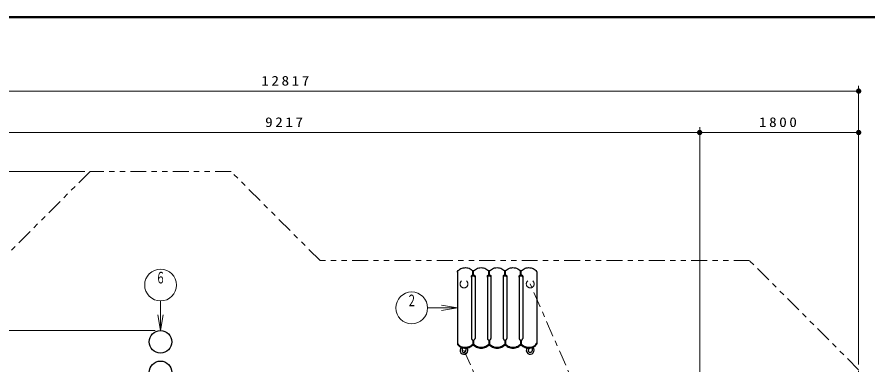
# Model space of a CAD drawing. Units: millimetres on the paper, scale 1:60. Extents: x -385 to 0, y -594 to 267.
# Drawn here: x -296.4 to -135.9, y 201.4 to 267 of the extents above; entities that cross this region are included whole.
import ezdxf
from ezdxf.enums import TextEntityAlignment as Align

# ---------------------------------------------------------------- set-up
doc = ezdxf.new("R2010")
doc.units = ezdxf.units.MM
doc.linetypes.add('USER2', pattern=[6, 3, -1, 1, -1])
doc.linetypes.add('USER3', pattern=[8, 3, -1, 1, -1, 1, -1])
doc.layers.add('1_60', color=7, linetype='Continuous', lineweight=25)
doc.layers.add('NAKAMURA図枠', color=7, linetype='Continuous', lineweight=13)
doc.styles.add('ＭＳ ゴシック', font='')
doc.styles.get('ＭＳ ゴシック').set_extended_font_data('MS Gothic')

# ---------------------------------------------------------------- blocks, each defined once
blk = doc.blocks.new('filled_dot')
at = {"color": 0, "linetype": 'Continuous', "lineweight": -2, "const_width": 1.25}
blk.add_lwpolyline([(-0.625, 0, 1), (0.625, 0, 1)], format="xyb", close=True, dxfattribs=at)

msp = doc.modelspace()

# ---------------------------------------------------------------- linework, layer by layer
at = {"layer": '1_60', "lineweight": 13}
for p, q in [((-137.519, 229.268), (-137.519, 254.035)), ((-351.128, 253.035), (-137.519, 253.035)), ((-167.519, 139.433), (-167.519, 246.229)), ((-137.519, 201.49), (-137.519, 246.229)), ((-321.128, 245.229), (-167.519, 245.229)), ((-167.519, 245.229), (-137.519, 245.229)), ((-283.563, 237.874), (-372.842, 237.874)), ((-269.256, 207.874), (-269.256, 213.461)), ((-213.25, 212.155), (-218.863, 212.155)), ((-216.25, 212.655), (-213.25, 212.155)), ((-213.25, 212.155), (-216.25, 211.655)), ((-213.25, 212.155), (-216.25, 212.155)), ((-269.256, 207.874), (-269.756, 210.874)), ((-268.756, 210.874), (-269.256, 207.874)), ((-269.256, 207.874), (-269.256, 210.874)), ((-270.256, 207.874), (-362.387, 207.874))]:
    msp.add_line(p, q, dxfattribs=at)
at = {"layer": '1_60', "color": 131}
for p, q in [((-213.25, 218.909), (-213.25, 205.401)), ((-210.316, 218.374), (-210.316, 219.196)), ((-210.183, 218.374), (-210.183, 219.196)), ((-207.316, 218.374), (-207.316, 219.196)), ((-207.183, 218.374), (-207.183, 219.196)), ((-204.316, 218.374), (-204.316, 219.196)), ((-204.183, 218.374), (-204.183, 219.196)), ((-201.316, 218.374), (-201.316, 219.196)), ((-201.183, 218.374), (-201.183, 219.196)), ((-198.25, 218.909), (-198.25, 205.401)), ((-210.583, 218.107), (-210.583, 206.366)), ((-209.916, 218.107), (-209.916, 206.366)), ((-207.583, 218.107), (-207.583, 206.366)), ((-206.916, 218.107), (-206.916, 206.366)), ((-204.583, 218.107), (-204.583, 206.366)), ((-203.916, 218.107), (-203.916, 206.366)), ((-201.583, 218.107), (-201.583, 206.366)), ((-200.916, 218.107), (-200.916, 206.366)), ((-210.316, 206.099), (-210.316, 205.277)), ((-210.183, 206.099), (-210.183, 205.277)), ((-207.316, 206.099), (-207.316, 205.277)), ((-207.183, 206.099), (-207.183, 205.277)), ((-204.316, 206.099), (-204.316, 205.277)), ((-204.183, 206.099), (-204.183, 205.277)), ((-201.316, 206.099), (-201.316, 205.277)), ((-201.183, 206.099), (-201.183, 205.277))]:
    msp.add_line(p, q, dxfattribs=at)
at = {"layer": '1_60', "linetype": 'USER2', "lineweight": 13}
for p, q in [((-188.006, 190.333), (-199.5, 216.677)), ((-212, 204.177), (-200.506, 177.833))]:
    msp.add_line(p, q, dxfattribs=at)
at = {"layer": '1_60'}
for p, q in [((-212.356, 204.658), (-212.356, 204.177)), ((-211.644, 204.568), (-211.644, 204.177)), ((-199.855, 204.568), (-199.855, 204.177)), ((-199.144, 204.658), (-199.144, 204.177))]:
    msp.add_line(p, q, dxfattribs=at)
at = {"layer": '1_60', "linetype": 'USER3', "lineweight": 13}
msp.add_lwpolyline([(-239.15, 221.075), (-255.95, 237.874), (-282.563, 237.874), (-299.362, 221.075), (-333.021, 221.075), (-351.128, 202.968), (-351.128, 177.697), (-328.991, 155.56), (-337.805, 146.746), (-337.805, 121.419), (-316.765, 100.379), (-229.029, 100.379), (-225.74, 97.09), (-219.897, 97.09), (-208.33, 85.523), (-180.183, 85.523), (-166.023, 99.683), (-155.122, 99.683), (-137.519, 117.285), (-137.519, 200.49), (-158.104, 221.075)], close=True, dxfattribs=at)
at = {"layer": '1_60', "color": 131}
for points in [[(-213.25, 218.909), (-213.248, 218.935), (-213.244, 218.961), (-213.236, 218.986), (-213.225, 219.011), (-213.217, 219.026), (-213.208, 219.041)], [(-213.208, 219.041), (-213.085, 219.197), (-212.936, 219.339), (-212.766, 219.462), (-212.576, 219.565), (-212.371, 219.647), (-212.155, 219.704), (-211.931, 219.737), (-211.703, 219.744), (-211.477, 219.726), (-211.255, 219.683), (-211.043, 219.616), (-210.844, 219.526), (-210.662, 219.414), (-210.5, 219.283)], [(-210.583, 218.107), (-210.58, 218.142), (-210.572, 218.177), (-210.558, 218.211), (-210.538, 218.243), (-210.514, 218.273), (-210.485, 218.3), (-210.453, 218.323), (-210.416, 218.343), (-210.377, 218.359), (-210.336, 218.37), (-210.293, 218.377), (-210.25, 218.38), (-210.206, 218.377), (-210.163, 218.37), (-210.122, 218.359), (-210.083, 218.343), (-210.047, 218.323), (-210.014, 218.3), (-209.985, 218.273), (-209.961, 218.243), (-209.942, 218.211), (-209.928, 218.177), (-209.919, 218.142), (-209.916, 218.107)], [(-210.583, 217.944), (-210.58, 217.979), (-210.572, 218.014), (-210.558, 218.048), (-210.538, 218.08), (-210.514, 218.11), (-210.485, 218.137), (-210.453, 218.16), (-210.416, 218.18), (-210.377, 218.196), (-210.336, 218.207), (-210.293, 218.214), (-210.25, 218.217), (-210.206, 218.214), (-210.163, 218.207), (-210.122, 218.196), (-210.083, 218.18), (-210.047, 218.16), (-210.014, 218.137), (-209.985, 218.11), (-209.961, 218.08), (-209.942, 218.048), (-209.928, 218.014), (-209.919, 217.979), (-209.916, 217.944)], [(-210.5, 219.283), (-210.466, 219.256), (-210.428, 219.233), (-210.387, 219.215), (-210.343, 219.201), (-210.297, 219.193), (-210.25, 219.19), (-210.203, 219.193), (-210.157, 219.201), (-210.113, 219.215), (-210.071, 219.233), (-210.033, 219.256), (-210, 219.283)], [(-210, 219.283), (-209.832, 219.418), (-209.643, 219.533), (-209.435, 219.624), (-209.215, 219.691), (-208.985, 219.731), (-208.75, 219.745), (-208.515, 219.731), (-208.285, 219.691), (-208.064, 219.624), (-207.857, 219.533), (-207.667, 219.418), (-207.5, 219.283)], [(-207.583, 218.107), (-207.58, 218.142), (-207.572, 218.177), (-207.558, 218.211), (-207.538, 218.243), (-207.514, 218.273), (-207.485, 218.3), (-207.453, 218.323), (-207.416, 218.343), (-207.377, 218.359), (-207.336, 218.37), (-207.293, 218.377), (-207.25, 218.38), (-207.206, 218.377), (-207.163, 218.37), (-207.122, 218.359), (-207.083, 218.343), (-207.047, 218.323), (-207.014, 218.3), (-206.985, 218.273), (-206.961, 218.243), (-206.942, 218.211), (-206.928, 218.177), (-206.919, 218.142), (-206.916, 218.107)], [(-207.583, 217.944), (-207.58, 217.979), (-207.572, 218.014), (-207.558, 218.048), (-207.538, 218.08), (-207.514, 218.11), (-207.485, 218.137), (-207.453, 218.16), (-207.416, 218.18), (-207.377, 218.196), (-207.336, 218.207), (-207.293, 218.214), (-207.25, 218.217), (-207.206, 218.214), (-207.163, 218.207), (-207.122, 218.196), (-207.083, 218.18), (-207.047, 218.16), (-207.014, 218.137), (-206.985, 218.11), (-206.961, 218.08), (-206.942, 218.048), (-206.928, 218.014), (-206.919, 217.979), (-206.916, 217.944)], [(-207.5, 219.283), (-207.466, 219.256), (-207.428, 219.233), (-207.387, 219.215), (-207.343, 219.201), (-207.297, 219.193), (-207.25, 219.19), (-207.203, 219.193), (-207.157, 219.201), (-207.113, 219.215), (-207.071, 219.233), (-207.033, 219.256), (-207, 219.283)], [(-207, 219.283), (-206.832, 219.418), (-206.643, 219.533), (-206.435, 219.624), (-206.215, 219.691), (-205.984, 219.731), (-205.75, 219.745), (-205.515, 219.731), (-205.285, 219.691), (-205.064, 219.624), (-204.857, 219.533), (-204.667, 219.418), (-204.5, 219.283)], [(-204.583, 218.107), (-204.58, 218.142), (-204.572, 218.177), (-204.558, 218.211), (-204.538, 218.243), (-204.514, 218.273), (-204.485, 218.3), (-204.453, 218.323), (-204.416, 218.343), (-204.377, 218.359), (-204.336, 218.37), (-204.293, 218.377), (-204.25, 218.38), (-204.206, 218.377), (-204.163, 218.37), (-204.122, 218.359), (-204.083, 218.343), (-204.047, 218.323), (-204.014, 218.3), (-203.985, 218.273), (-203.961, 218.243), (-203.942, 218.211), (-203.928, 218.177), (-203.919, 218.142), (-203.916, 218.107)], [(-204.583, 217.944), (-204.58, 217.979), (-204.572, 218.014), (-204.558, 218.048), (-204.538, 218.08), (-204.514, 218.11), (-204.485, 218.137), (-204.453, 218.16), (-204.416, 218.18), (-204.377, 218.196), (-204.336, 218.207), (-204.293, 218.214), (-204.25, 218.217), (-204.206, 218.214), (-204.163, 218.207), (-204.122, 218.196), (-204.083, 218.18), (-204.047, 218.16), (-204.014, 218.137), (-203.985, 218.11), (-203.961, 218.08), (-203.942, 218.048), (-203.928, 218.014), (-203.919, 217.979), (-203.916, 217.944)], [(-204.5, 219.283), (-204.466, 219.256), (-204.428, 219.233), (-204.387, 219.215), (-204.343, 219.201), (-204.297, 219.193), (-204.25, 219.19), (-204.203, 219.193), (-204.157, 219.201), (-204.112, 219.215), (-204.071, 219.233), (-204.033, 219.256), (-204, 219.283)], [(-204, 219.283), (-203.832, 219.418), (-203.643, 219.533), (-203.435, 219.624), (-203.215, 219.691), (-202.984, 219.731), (-202.75, 219.745), (-202.515, 219.731), (-202.285, 219.691), (-202.064, 219.624), (-201.857, 219.533), (-201.667, 219.418), (-201.5, 219.283)], [(-201.583, 218.107), (-201.58, 218.142), (-201.572, 218.177), (-201.558, 218.211), (-201.538, 218.243), (-201.514, 218.273), (-201.485, 218.3), (-201.452, 218.323), (-201.416, 218.343), (-201.377, 218.359), (-201.336, 218.37), (-201.293, 218.377), (-201.25, 218.38), (-201.206, 218.377), (-201.163, 218.37), (-201.122, 218.359), (-201.083, 218.343), (-201.047, 218.323), (-201.014, 218.3), (-200.985, 218.273), (-200.961, 218.243), (-200.942, 218.211), (-200.928, 218.177), (-200.919, 218.142), (-200.916, 218.107)], [(-201.583, 217.944), (-201.58, 217.979), (-201.572, 218.014), (-201.558, 218.048), (-201.538, 218.08), (-201.514, 218.11), (-201.485, 218.137), (-201.452, 218.16), (-201.416, 218.18), (-201.377, 218.196), (-201.336, 218.207), (-201.293, 218.214), (-201.25, 218.217), (-201.206, 218.214), (-201.163, 218.207), (-201.122, 218.196), (-201.083, 218.18), (-201.047, 218.16), (-201.014, 218.137), (-200.985, 218.11), (-200.961, 218.08), (-200.942, 218.048), (-200.928, 218.014), (-200.919, 217.979), (-200.916, 217.944)], [(-201.5, 219.283), (-201.466, 219.256), (-201.428, 219.233), (-201.387, 219.215), (-201.343, 219.201), (-201.297, 219.193), (-201.25, 219.19), (-201.203, 219.193), (-201.157, 219.201), (-201.112, 219.215), (-201.071, 219.233), (-201.033, 219.256), (-201, 219.283)], [(-201, 219.283), (-200.838, 219.414), (-200.656, 219.526), (-200.456, 219.616), (-200.244, 219.683), (-200.023, 219.726), (-199.796, 219.744), (-199.569, 219.737), (-199.345, 219.704), (-199.128, 219.647), (-198.923, 219.565), (-198.734, 219.462), (-198.563, 219.339), (-198.415, 219.197), (-198.291, 219.041)], [(-198.291, 219.041), (-198.26, 218.977), (-198.25, 218.909)], [(-213.25, 205.564), (-213.239, 205.496), (-213.208, 205.432)], [(-213.25, 205.401), (-213.239, 205.333), (-213.208, 205.269)], [(-213.208, 205.432), (-213.085, 205.276), (-212.936, 205.134), (-212.766, 205.011), (-212.576, 204.908), (-212.371, 204.826), (-212.155, 204.769), (-211.931, 204.736), (-211.703, 204.729), (-211.477, 204.746), (-211.255, 204.79), (-211.043, 204.857), (-210.844, 204.947), (-210.662, 205.059), (-210.5, 205.19)], [(-210.583, 206.366), (-210.58, 206.331), (-210.572, 206.296), (-210.558, 206.262), (-210.538, 206.23), (-210.514, 206.2), (-210.485, 206.173), (-210.453, 206.15), (-210.416, 206.13), (-210.377, 206.114), (-210.336, 206.102), (-210.293, 206.096), (-210.25, 206.093), (-210.206, 206.096), (-210.163, 206.102), (-210.122, 206.114), (-210.083, 206.13), (-210.047, 206.15), (-210.014, 206.173), (-209.985, 206.2), (-209.961, 206.23), (-209.942, 206.262), (-209.928, 206.296), (-209.919, 206.331), (-209.916, 206.366)], [(-207.583, 206.366), (-207.58, 206.331), (-207.572, 206.296), (-207.558, 206.262), (-207.538, 206.23), (-207.514, 206.2), (-207.485, 206.173), (-207.453, 206.15), (-207.416, 206.13), (-207.377, 206.114), (-207.336, 206.102), (-207.293, 206.096), (-207.25, 206.093), (-207.206, 206.096), (-207.163, 206.102), (-207.122, 206.114), (-207.083, 206.13), (-207.047, 206.15), (-207.014, 206.173), (-206.985, 206.2), (-206.961, 206.23), (-206.942, 206.262), (-206.928, 206.296), (-206.919, 206.331), (-206.916, 206.366)], [(-204.583, 206.366), (-204.58, 206.331), (-204.572, 206.296), (-204.558, 206.262), (-204.538, 206.23), (-204.514, 206.2), (-204.485, 206.173), (-204.453, 206.15), (-204.416, 206.13), (-204.377, 206.114), (-204.336, 206.102), (-204.293, 206.096), (-204.25, 206.093), (-204.206, 206.096), (-204.163, 206.102), (-204.122, 206.114), (-204.083, 206.13), (-204.047, 206.15), (-204.014, 206.173), (-203.985, 206.2), (-203.961, 206.23), (-203.942, 206.262), (-203.928, 206.296), (-203.919, 206.331), (-203.916, 206.366)], [(-201.583, 206.366), (-201.58, 206.331), (-201.572, 206.296), (-201.558, 206.262), (-201.538, 206.23), (-201.514, 206.2), (-201.485, 206.173), (-201.452, 206.15), (-201.416, 206.13), (-201.377, 206.114), (-201.336, 206.102), (-201.293, 206.096), (-201.25, 206.093), (-201.206, 206.096), (-201.163, 206.102), (-201.122, 206.114), (-201.083, 206.13), (-201.047, 206.15), (-201.014, 206.173), (-200.985, 206.2), (-200.961, 206.23), (-200.942, 206.262), (-200.928, 206.296), (-200.919, 206.331), (-200.916, 206.366)], [(-201, 205.19), (-200.838, 205.059), (-200.656, 204.947), (-200.456, 204.857), (-200.244, 204.79), (-200.023, 204.746), (-199.796, 204.729), (-199.569, 204.736), (-199.345, 204.769), (-199.128, 204.826), (-198.923, 204.908), (-198.734, 205.011), (-198.563, 205.134), (-198.415, 205.276), (-198.291, 205.432)], [(-198.291, 205.432), (-198.26, 205.496), (-198.25, 205.564)], [(-198.291, 205.269), (-198.26, 205.333), (-198.25, 205.401)], [(-213.208, 205.269), (-213.085, 205.113), (-212.936, 204.971), (-212.766, 204.848), (-212.576, 204.744), (-212.371, 204.663), (-212.155, 204.606), (-211.931, 204.573), (-211.703, 204.565), (-211.477, 204.583), (-211.255, 204.626), (-211.043, 204.694), (-210.844, 204.784), (-210.662, 204.896), (-210.5, 205.027)], [(-210.5, 205.19), (-210.466, 205.217), (-210.428, 205.24), (-210.387, 205.258), (-210.343, 205.272), (-210.297, 205.28), (-210.25, 205.283), (-210.203, 205.28), (-210.157, 205.272), (-210.113, 205.258), (-210.071, 205.24), (-210.033, 205.217), (-210, 205.19)], [(-210.5, 205.027), (-210.466, 205.054), (-210.428, 205.077), (-210.387, 205.095), (-210.343, 205.109), (-210.297, 205.117), (-210.25, 205.12), (-210.203, 205.117), (-210.157, 205.109), (-210.113, 205.095), (-210.071, 205.077), (-210.033, 205.054), (-210, 205.027)], [(-210, 205.19), (-209.832, 205.055), (-209.643, 204.94), (-209.435, 204.849), (-209.215, 204.782), (-208.985, 204.742), (-208.75, 204.728), (-208.515, 204.742), (-208.285, 204.782), (-208.064, 204.849), (-207.857, 204.94), (-207.667, 205.055), (-207.5, 205.19)], [(-210, 205.027), (-209.832, 204.892), (-209.643, 204.777), (-209.435, 204.686), (-209.215, 204.619), (-208.985, 204.578), (-208.75, 204.565), (-208.515, 204.578), (-208.285, 204.619), (-208.064, 204.686), (-207.857, 204.777), (-207.667, 204.892), (-207.5, 205.027)], [(-207.5, 205.19), (-207.466, 205.217), (-207.428, 205.24), (-207.387, 205.258), (-207.343, 205.272), (-207.297, 205.28), (-207.25, 205.283), (-207.203, 205.28), (-207.157, 205.272), (-207.113, 205.258), (-207.071, 205.24), (-207.033, 205.217), (-207, 205.19)], [(-207.5, 205.027), (-207.466, 205.054), (-207.428, 205.077), (-207.387, 205.095), (-207.343, 205.109), (-207.297, 205.117), (-207.25, 205.12), (-207.203, 205.117), (-207.157, 205.109), (-207.113, 205.095), (-207.071, 205.077), (-207.033, 205.054), (-207, 205.027)], [(-207, 205.19), (-206.832, 205.055), (-206.643, 204.94), (-206.435, 204.849), (-206.215, 204.782), (-205.984, 204.742), (-205.75, 204.728), (-205.515, 204.742), (-205.285, 204.782), (-205.064, 204.849), (-204.857, 204.94), (-204.667, 205.055), (-204.5, 205.19)], [(-207, 205.027), (-206.832, 204.892), (-206.643, 204.777), (-206.435, 204.686), (-206.215, 204.619), (-205.984, 204.578), (-205.75, 204.565), (-205.515, 204.578), (-205.285, 204.619), (-205.064, 204.686), (-204.857, 204.777), (-204.667, 204.892), (-204.5, 205.027)], [(-204.5, 205.19), (-204.466, 205.217), (-204.428, 205.24), (-204.387, 205.258), (-204.343, 205.272), (-204.297, 205.28), (-204.25, 205.283), (-204.203, 205.28), (-204.157, 205.272), (-204.112, 205.258), (-204.071, 205.24), (-204.033, 205.217), (-204, 205.19)], [(-204.5, 205.027), (-204.466, 205.054), (-204.428, 205.077), (-204.387, 205.095), (-204.343, 205.109), (-204.297, 205.117), (-204.25, 205.12), (-204.203, 205.117), (-204.157, 205.109), (-204.112, 205.095), (-204.071, 205.077), (-204.033, 205.054), (-204, 205.027)], [(-204, 205.19), (-203.832, 205.055), (-203.643, 204.94), (-203.435, 204.849), (-203.215, 204.782), (-202.984, 204.742), (-202.75, 204.728), (-202.515, 204.742), (-202.285, 204.782), (-202.064, 204.849), (-201.857, 204.94), (-201.667, 205.055), (-201.5, 205.19)], [(-204, 205.027), (-203.832, 204.892), (-203.643, 204.777), (-203.435, 204.686), (-203.215, 204.619), (-202.984, 204.578), (-202.75, 204.565), (-202.515, 204.578), (-202.285, 204.619), (-202.064, 204.686), (-201.857, 204.777), (-201.667, 204.892), (-201.5, 205.027)], [(-201.5, 205.19), (-201.466, 205.217), (-201.428, 205.24), (-201.387, 205.258), (-201.343, 205.272), (-201.297, 205.28), (-201.25, 205.283), (-201.203, 205.28), (-201.157, 205.272), (-201.112, 205.258), (-201.071, 205.24), (-201.033, 205.217), (-201, 205.19)], [(-201.5, 205.027), (-201.466, 205.054), (-201.428, 205.077), (-201.387, 205.095), (-201.343, 205.109), (-201.297, 205.117), (-201.25, 205.12), (-201.203, 205.117), (-201.157, 205.109), (-201.112, 205.095), (-201.071, 205.077), (-201.033, 205.054), (-201, 205.027)], [(-201, 205.027), (-200.838, 204.896), (-200.656, 204.784), (-200.456, 204.694), (-200.244, 204.626), (-200.023, 204.583), (-199.796, 204.565), (-199.569, 204.573), (-199.345, 204.606), (-199.128, 204.663), (-198.923, 204.744), (-198.734, 204.848), (-198.563, 204.971), (-198.415, 205.113), (-198.291, 205.269)]]:
    msp.add_lwpolyline(points, dxfattribs=at)
at = {"layer": '1_60'}
for points in [[(-212.356, 204.177), (-212.353, 204.12), (-212.343, 204.064), (-212.329, 204.01), (-212.308, 203.959), (-212.282, 203.912), (-212.251, 203.869), (-212.216, 203.832), (-212.178, 203.8), (-212.136, 203.775), (-212.092, 203.757), (-212.046, 203.746), (-212, 203.742), (-211.953, 203.746), (-211.908, 203.757), (-211.864, 203.775), (-211.822, 203.8), (-211.783, 203.832), (-211.748, 203.869), (-211.717, 203.912), (-211.692, 203.959), (-211.671, 204.01), (-211.656, 204.064), (-211.647, 204.12), (-211.644, 204.177)], [(-199.144, 204.177), (-199.147, 204.12), (-199.156, 204.064), (-199.171, 204.01), (-199.191, 203.959), (-199.217, 203.912), (-199.248, 203.869), (-199.283, 203.832), (-199.322, 203.8), (-199.363, 203.775), (-199.407, 203.757), (-199.453, 203.746), (-199.5, 203.742), (-199.546, 203.746), (-199.592, 203.757), (-199.636, 203.775), (-199.677, 203.8), (-199.716, 203.832), (-199.751, 203.869), (-199.782, 203.912), (-199.808, 203.959), (-199.828, 204.01), (-199.843, 204.064), (-199.852, 204.12), (-199.855, 204.177)]]:
    msp.add_lwpolyline(points, dxfattribs=at)
at = {"layer": '1_60', "lineweight": 13}
for centre in [(-269.256, 216.461), (-221.863, 212.155)]:
    msp.add_circle(centre, 3, dxfattribs=at)
at = {"layer": '1_60', "linetype": 'USER3', "lineweight": 13}
for centre in [(-212, 216.677), (-199.5, 216.677)]:
    msp.add_circle(centre, 0.743, dxfattribs=at)
at = {"layer": '1_60'}
for centre in [(-269.256, 205.75), (-269.256, 199.999)]:
    msp.add_circle(centre, 2.125, dxfattribs=at)
for centre, start, end in [((-212, 204.177), 133.47418, 34.52354), ((-199.5, 204.177), 145.47646, 46.52582)]:
    msp.add_arc(centre, 0.743, start, end, dxfattribs=at)
at = {"layer": 'NAKAMURA図枠', "lineweight": 50}
msp.add_line((0, 267), (-385, 267), dxfattribs=at)

# ---------------------------------------------------------------- block references
at = {"layer": '1_60', "lineweight": 13, "xscale": 0.4, "yscale": 0.4, "rotation": 180}
for p in [(-137.519, 253.035), (-167.519, 245.229), (-137.519, 245.229)]:
    msp.add_blockref('filled_dot', p, dxfattribs=at)
at = {"layer": '1_60', "lineweight": 13, "xscale": 0.4, "yscale": 0.4}
msp.add_blockref('filled_dot', (-167.519, 245.229), dxfattribs=at)

# ---------------------------------------------------------------- texts
at = {"layer": '1_60', "style": 'ＭＳ ゴシック', "width": 0.6}
for s, p in [('６', (-269.256, 218.961)), ('２', (-221.863, 214.655))]:
    msp.add_text(s, height=2.199, dxfattribs=at).set_placement(p, align=Align.TOP_CENTER)
at = {"layer": '1_60', "char_height": 1.833, "attachment_point": 8, "style": 'ＭＳ ゴシック'}
for s, insert in [('\\T1.33;\\W1.15;12817', (-245.483, 254.035)), ('\\T1.33;\\W1.15;9217', (-245.713, 246.229)), ('\\T1.33;\\W1.15;1800', (-152.519, 246.229))]:
    msp.add_mtext(s, dxfattribs=dict(at, insert=insert))

doc.saveas('drawing.dxf')
